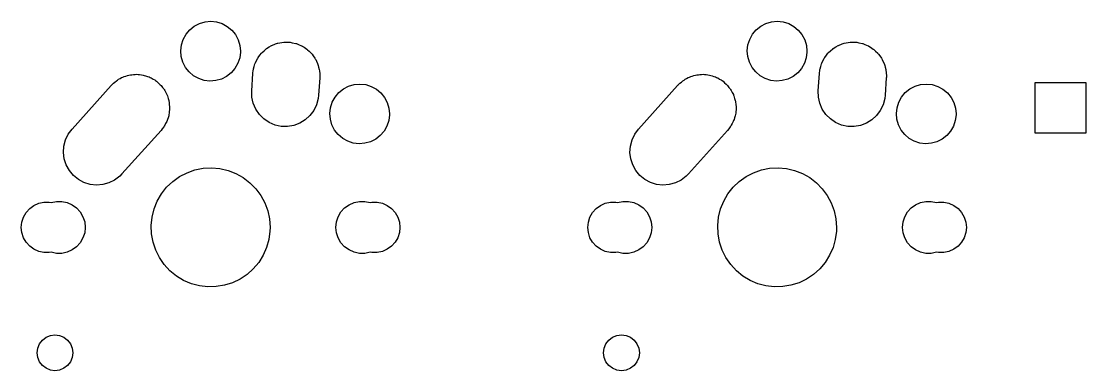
# Model space of a CAD drawing. Extents: x 129 to 207.8, y -113.6 to -28.1.
# Drawn here: x 172.15 to 207.85, y -64.3 to -52.6 of the extents above; entities that cross this region are included whole.
import ezdxf

# ---------------------------------------------------------------- set-up
doc = ezdxf.new("R2010")
doc.units = 0
doc.layers.add('BLACK', color=7, linetype='CONTINUOUS')

msp = doc.modelspace()

# ---------------------------------------------------------------- linework, layer by layer
at = {"layer": 'BLACK', "linetype": 'CONTINUOUS'}
for p, q in [((177.8, -52.8855), (177.952, -52.7632)), ((177.952, -52.7632), (178.125, -52.6728)), ((178.125, -52.6728), (178.313, -52.6177)), ((178.313, -52.6177), (178.507, -52.6)), ((178.507, -52.6), (178.701, -52.6204)), ((178.701, -52.6204), (178.888, -52.6781)), ((178.888, -52.6781), (179.059, -52.771)), ((179.059, -52.771), (179.21, -52.8954)), ((196.8, -52.8855), (196.952, -52.7632)), ((196.952, -52.7632), (197.125, -52.6728)), ((197.125, -52.6728), (197.313, -52.6177)), ((197.313, -52.6177), (197.507, -52.6)), ((197.507, -52.6), (197.701, -52.6204)), ((197.701, -52.6204), (197.888, -52.6781)), ((197.888, -52.6781), (198.059, -52.771)), ((198.059, -52.771), (198.21, -52.8954)), ((177.581, -53.2061), (177.675, -53.035)), ((177.675, -53.035), (177.8, -52.8855)), ((179.21, -52.8954), (179.333, -53.0466)), ((179.333, -53.0466), (179.425, -53.2189)), ((196.581, -53.2061), (196.675, -53.035)), ((196.675, -53.035), (196.8, -52.8855)), ((198.21, -52.8954), (198.333, -53.0466)), ((198.333, -53.0466), (198.425, -53.2189)), ((177.5, -53.586), (177.522, -53.3921)), ((177.522, -53.3921), (177.581, -53.2061)), ((179.425, -53.2189), (179.481, -53.4058)), ((179.481, -53.4058), (179.5, -53.6)), ((180.295, -53.5836), (180.364, -53.5203)), ((180.364, -53.5203), (180.373, -53.5148)), ((180.373, -53.5148), (180.379, -53.5099)), ((180.379, -53.5099), (180.468, -53.4566)), ((180.468, -53.4566), (180.546, -53.4088)), ((180.546, -53.4088), (180.552, -53.4066)), ((180.552, -53.4066), (180.556, -53.4046)), ((180.556, -53.4046), (180.681, -53.3584)), ((180.681, -53.3584), (180.746, -53.3338)), ((180.746, -53.3338), (180.748, -53.3335)), ((180.748, -53.3335), (180.749, -53.3333)), ((180.749, -53.3333), (180.952, -53.2985)), ((180.952, -53.2985), (180.954, -53.2985)), ((180.954, -53.2985), (180.957, -53.298)), ((180.957, -53.298), (181.02, -53.2994)), ((181.02, -53.2994), (181.158, -53.3012)), ((181.158, -53.3012), (181.164, -53.3025)), ((181.164, -53.3025), (181.171, -53.3027)), ((181.171, -53.3027), (181.24, -53.3176)), ((181.24, -53.3176), (181.36, -53.3413)), ((181.36, -53.3413), (181.37, -53.3456)), ((181.37, -53.3456), (181.38, -53.3476)), ((181.38, -53.3476), (181.446, -53.3758)), ((181.446, -53.3758), (181.551, -53.4176)), ((181.551, -53.4176), (181.564, -53.4262)), ((181.564, -53.4262), (181.576, -53.4313)), ((181.576, -53.4313), (181.635, -53.4707)), ((181.635, -53.4707), (181.725, -53.5275)), ((181.725, -53.5275), (181.74, -53.5415)), ((181.74, -53.5415), (181.754, -53.5506)), ((196.5, -53.586), (196.522, -53.3921)), ((196.522, -53.3921), (196.581, -53.2061)), ((198.425, -53.2189), (198.481, -53.4058)), ((198.481, -53.4058), (198.5, -53.6)), ((199.295, -53.5836), (199.364, -53.5203)), ((199.364, -53.5203), (199.373, -53.5148)), ((199.373, -53.5148), (199.379, -53.5099)), ((199.379, -53.5099), (199.468, -53.4566)), ((199.468, -53.4566), (199.546, -53.4088)), ((199.546, -53.4088), (199.552, -53.4066)), ((199.552, -53.4066), (199.556, -53.4046)), ((199.556, -53.4046), (199.681, -53.3584)), ((199.681, -53.3584), (199.746, -53.3338)), ((199.746, -53.3338), (199.748, -53.3335)), ((199.748, -53.3335), (199.749, -53.3333)), ((199.749, -53.3333), (199.952, -53.2985)), ((199.952, -53.2985), (199.954, -53.2985)), ((199.954, -53.2985), (199.957, -53.298)), ((199.957, -53.298), (200.02, -53.2994)), ((200.02, -53.2994), (200.158, -53.3012)), ((200.158, -53.3012), (200.164, -53.3025)), ((200.164, -53.3025), (200.171, -53.3027)), ((200.171, -53.3027), (200.24, -53.3176)), ((200.24, -53.3176), (200.36, -53.3413)), ((200.36, -53.3413), (200.37, -53.3456)), ((200.37, -53.3456), (200.38, -53.3476)), ((200.38, -53.3476), (200.446, -53.3758)), ((200.446, -53.3758), (200.551, -53.4176)), ((200.551, -53.4176), (200.564, -53.4262)), ((200.564, -53.4262), (200.576, -53.4313)), ((200.576, -53.4313), (200.635, -53.4707)), ((200.635, -53.4707), (200.725, -53.5275)), ((200.725, -53.5275), (200.74, -53.5415)), ((200.74, -53.5415), (200.754, -53.5506)), ((177.516, -53.7805), (177.5, -53.586)), ((177.57, -53.9681), (177.516, -53.7805)), ((179.475, -53.8215), (179.414, -54.0067)), ((179.5, -53.6279), (179.475, -53.8215)), ((179.5, -53.6), (179.5, -53.6279)), ((180.039, -53.9164), (180.078, -53.8355)), ((180.078, -53.8355), (180.09, -53.8202)), ((180.09, -53.8202), (180.096, -53.8073)), ((180.096, -53.8073), (180.151, -53.7385)), ((180.151, -53.7385), (180.206, -53.6643)), ((180.206, -53.6643), (180.217, -53.6543)), ((180.217, -53.6543), (180.224, -53.6456)), ((180.224, -53.6456), (180.295, -53.5836)), ((181.754, -53.5506), (181.802, -53.5989)), ((181.802, -53.5989), (181.876, -53.6672)), ((181.876, -53.6672), (181.891, -53.6875)), ((181.891, -53.6875), (181.905, -53.7014)), ((181.905, -53.7014), (181.942, -53.7559)), ((181.942, -53.7559), (181.999, -53.8322)), ((181.999, -53.8322), (182.012, -53.8589)), ((182.012, -53.8589), (182.025, -53.878)), ((182.025, -53.878), (182.051, -53.9362)), ((196.516, -53.7805), (196.5, -53.586)), ((196.57, -53.9681), (196.516, -53.7805)), ((198.475, -53.8215), (198.414, -54.0067)), ((198.5, -53.6279), (198.475, -53.8215)), ((198.5, -53.6), (198.5, -53.6279)), ((199.039, -53.9164), (199.078, -53.8355)), ((199.078, -53.8355), (199.09, -53.8202)), ((199.09, -53.8202), (199.096, -53.8073)), ((199.096, -53.8073), (199.151, -53.7385)), ((199.151, -53.7385), (199.206, -53.6643)), ((199.206, -53.6643), (199.217, -53.6543)), ((199.217, -53.6543), (199.224, -53.6456)), ((199.224, -53.6456), (199.295, -53.5836)), ((200.754, -53.5506), (200.802, -53.5989)), ((200.802, -53.5989), (200.876, -53.6672)), ((200.876, -53.6672), (200.891, -53.6875)), ((200.891, -53.6875), (200.905, -53.7014)), ((200.905, -53.7014), (200.942, -53.7559)), ((200.942, -53.7559), (200.999, -53.8322)), ((200.999, -53.8322), (201.012, -53.8589)), ((201.012, -53.8589), (201.025, -53.878)), ((201.025, -53.878), (201.051, -53.9362)), ((177.659, -54.1417), (177.57, -53.9681)), ((177.781, -54.2947), (177.659, -54.1417)), ((179.317, -54.1764), (179.19, -54.3242)), ((179.414, -54.0067), (179.317, -54.1764)), ((179.917, -54.3435), (179.93, -54.2343)), ((179.93, -54.2343), (179.937, -54.208)), ((179.937, -54.208), (179.94, -54.1861)), ((179.94, -54.1861), (179.963, -54.1113)), ((179.963, -54.1113), (179.985, -54.0278)), ((179.985, -54.0278), (179.995, -54.007)), ((179.995, -54.007), (180.001, -53.9895)), ((180.001, -53.9895), (180.039, -53.9164)), ((182.051, -53.9362), (182.09, -54.0168)), ((182.09, -54.0168), (182.1, -54.0499)), ((182.1, -54.0499), (182.11, -54.0742)), ((182.11, -54.0742), (182.123, -54.1335)), ((182.123, -54.1335), (182.146, -54.215)), ((182.146, -54.215), (182.15, -54.2537)), ((182.15, -54.2537), (182.156, -54.2829)), ((196.659, -54.1417), (196.57, -53.9681)), ((196.781, -54.2947), (196.659, -54.1417)), ((198.317, -54.1764), (198.19, -54.3242)), ((198.414, -54.0067), (198.317, -54.1764)), ((198.917, -54.3435), (198.93, -54.2343)), ((198.93, -54.2343), (198.937, -54.208)), ((198.937, -54.208), (198.94, -54.1861)), ((198.94, -54.1861), (198.963, -54.1113)), ((198.963, -54.1113), (198.985, -54.0278)), ((198.985, -54.0278), (198.995, -54.007)), ((198.995, -54.007), (199.001, -53.9895)), ((199.001, -53.9895), (199.039, -53.9164)), ((201.051, -53.9362), (201.09, -54.0168)), ((201.09, -54.0168), (201.1, -54.0499)), ((201.1, -54.0499), (201.11, -54.0742)), ((201.11, -54.0742), (201.123, -54.1335)), ((201.123, -54.1335), (201.146, -54.215)), ((201.146, -54.215), (201.15, -54.2537)), ((201.15, -54.2537), (201.156, -54.2829)), ((175.289, -54.6338), (175.339, -54.5899)), ((175.339, -54.5899), (175.377, -54.5671)), ((175.377, -54.5671), (175.411, -54.5418)), ((175.411, -54.5418), (175.462, -54.5165)), ((175.462, -54.5165), (175.516, -54.4846)), ((175.516, -54.4846), (175.561, -54.4678)), ((175.561, -54.4678), (175.602, -54.4476)), ((175.602, -54.4476), (175.654, -54.4334)), ((175.654, -54.4334), (175.709, -54.4133)), ((175.709, -54.4133), (175.761, -54.4044)), ((175.761, -54.4044), (175.809, -54.3914)), ((175.809, -54.3914), (175.859, -54.3876)), ((175.859, -54.3876), (175.912, -54.3785)), ((175.912, -54.3785), (175.969, -54.3792)), ((175.969, -54.3792), (176.022, -54.3752)), ((176.022, -54.3752), (176.068, -54.3805)), ((176.068, -54.3805), (176.118, -54.3812)), ((176.118, -54.3812), (176.178, -54.3931)), ((176.178, -54.3931), (176.234, -54.3996)), ((176.234, -54.3996), (176.275, -54.4124)), ((176.275, -54.4124), (176.32, -54.4213)), ((176.32, -54.4213), (176.381, -54.4457)), ((176.381, -54.4457), (176.438, -54.4637)), ((176.438, -54.4637), (176.472, -54.4822)), ((176.472, -54.4822), (176.511, -54.4976)), ((176.511, -54.4976), (176.57, -54.535)), ((176.57, -54.535), (176.626, -54.5651)), ((176.626, -54.5651), (176.653, -54.5875)), ((176.653, -54.5875), (176.685, -54.6075)), ((176.685, -54.6075), (176.74, -54.6582)), ((177.929, -54.4211), (177.781, -54.2947)), ((178.1, -54.5164), (177.929, -54.4211)), ((178.285, -54.5767), (178.1, -54.5164)), ((178.479, -54.5998), (178.285, -54.5767)), ((178.674, -54.5848), (178.479, -54.5998)), ((178.862, -54.5323), (178.674, -54.5848)), ((179.036, -54.4443), (178.862, -54.5323)), ((179.19, -54.3242), (179.036, -54.4443)), ((179.878, -54.9235), (179.917, -54.3435)), ((182.162, -54.4965), (182.122, -55.0765)), ((182.156, -54.2829), (182.158, -54.3408)), ((182.158, -54.3408), (182.165, -54.42)), ((182.163, -54.4789), (182.162, -54.4905)), ((182.162, -54.4905), (182.162, -54.4965)), ((182.165, -54.42), (182.163, -54.4789)), ((194.289, -54.6338), (194.339, -54.5899)), ((194.339, -54.5899), (194.377, -54.5671)), ((194.377, -54.5671), (194.411, -54.5418)), ((194.411, -54.5418), (194.462, -54.5165)), ((194.462, -54.5165), (194.516, -54.4846)), ((194.516, -54.4846), (194.561, -54.4678)), ((194.561, -54.4678), (194.602, -54.4476)), ((194.602, -54.4476), (194.654, -54.4334)), ((194.654, -54.4334), (194.709, -54.4133)), ((194.709, -54.4133), (194.761, -54.4044)), ((194.761, -54.4044), (194.809, -54.3914)), ((194.809, -54.3914), (194.859, -54.3876)), ((194.859, -54.3876), (194.912, -54.3785)), ((194.912, -54.3785), (194.969, -54.3792)), ((194.969, -54.3792), (195.022, -54.3752)), ((195.022, -54.3752), (195.068, -54.3805)), ((195.068, -54.3805), (195.118, -54.3812)), ((195.118, -54.3812), (195.178, -54.3931)), ((195.178, -54.3931), (195.234, -54.3996)), ((195.234, -54.3996), (195.275, -54.4124)), ((195.275, -54.4124), (195.32, -54.4213)), ((195.32, -54.4213), (195.381, -54.4457)), ((195.381, -54.4457), (195.438, -54.4637)), ((195.438, -54.4637), (195.472, -54.4822)), ((195.472, -54.4822), (195.511, -54.4976)), ((195.511, -54.4976), (195.57, -54.535)), ((195.57, -54.535), (195.626, -54.5651)), ((195.626, -54.5651), (195.653, -54.5875)), ((195.653, -54.5875), (195.685, -54.6075)), ((195.685, -54.6075), (195.74, -54.6582)), ((196.929, -54.4211), (196.781, -54.2947)), ((197.1, -54.5164), (196.929, -54.4211)), ((197.285, -54.5767), (197.1, -54.5164)), ((197.479, -54.5998), (197.285, -54.5767)), ((197.674, -54.5848), (197.479, -54.5998)), ((197.862, -54.5323), (197.674, -54.5848)), ((198.036, -54.4443), (197.862, -54.5323)), ((198.19, -54.3242), (198.036, -54.4443)), ((198.878, -54.9235), (198.917, -54.3435)), ((201.162, -54.4965), (201.122, -55.0765)), ((201.156, -54.2829), (201.158, -54.3408)), ((201.158, -54.3408), (201.165, -54.42)), ((201.163, -54.4789), (201.162, -54.4905)), ((201.162, -54.4905), (201.162, -54.4965)), ((201.165, -54.42), (201.163, -54.4789)), ((173.853, -56.2087), (175.163, -54.7487)), ((175.163, -54.7487), (175.178, -54.7332)), ((175.178, -54.7332), (175.184, -54.7256)), ((175.184, -54.7256), (175.195, -54.7155)), ((175.195, -54.7155), (175.24, -54.6706)), ((175.24, -54.6706), (175.289, -54.6338)), ((176.74, -54.6582), (176.791, -54.7003)), ((176.791, -54.7003), (176.812, -54.7246)), ((176.812, -54.7246), (176.836, -54.7472)), ((176.836, -54.7472), (176.884, -54.8109)), ((176.884, -54.8109), (176.928, -54.8644)), ((176.928, -54.8644), (176.942, -54.8887)), ((176.942, -54.8887), (176.959, -54.9122)), ((176.959, -54.9122), (176.997, -54.9879)), ((179.883, -55.1371), (179.878, -54.9235)), ((182.8, -54.9855), (182.952, -54.8632)), ((182.952, -54.8632), (183.125, -54.7728)), ((183.125, -54.7728), (183.313, -54.7177)), ((183.313, -54.7177), (183.507, -54.7)), ((183.507, -54.7), (183.701, -54.7204)), ((183.701, -54.7204), (183.888, -54.7781)), ((183.888, -54.7781), (184.059, -54.871)), ((184.059, -54.871), (184.21, -54.9954)), ((192.853, -56.2087), (194.163, -54.7487)), ((194.163, -54.7487), (194.178, -54.7332)), ((194.178, -54.7332), (194.184, -54.7256)), ((194.184, -54.7256), (194.195, -54.7155)), ((194.195, -54.7155), (194.24, -54.6706)), ((194.24, -54.6706), (194.289, -54.6338)), ((195.74, -54.6582), (195.791, -54.7003)), ((195.791, -54.7003), (195.812, -54.7246)), ((195.812, -54.7246), (195.836, -54.7472)), ((195.836, -54.7472), (195.884, -54.8109)), ((195.884, -54.8109), (195.928, -54.8644)), ((195.928, -54.8644), (195.942, -54.8887)), ((195.942, -54.8887), (195.959, -54.9122)), ((195.959, -54.9122), (195.997, -54.9879)), ((198.883, -55.1371), (198.878, -54.9235)), ((201.8, -54.9855), (201.952, -54.8632)), ((201.952, -54.8632), (202.125, -54.7728)), ((202.125, -54.7728), (202.313, -54.7177)), ((202.313, -54.7177), (202.507, -54.7)), ((202.507, -54.7), (202.701, -54.7204)), ((202.701, -54.7204), (202.888, -54.7781)), ((202.888, -54.7781), (203.059, -54.871)), ((203.059, -54.871), (203.21, -54.9954)), ((206.15, -56.35), (206.15, -54.65)), ((206.15, -54.65), (207.85, -54.65)), ((207.85, -54.65), (207.85, -56.35)), ((176.997, -54.9879), (177.032, -55.0514)), ((177.032, -55.0514), (177.039, -55.0742)), ((177.039, -55.0742), (177.05, -55.0968)), ((177.05, -55.0968), (177.075, -55.1832)), ((177.075, -55.1832), (177.098, -55.2546)), ((177.098, -55.2546), (177.1, -55.2746)), ((177.1, -55.2746), (177.106, -55.295)), ((177.106, -55.295), (177.115, -55.3903)), ((179.929, -55.3458), (179.883, -55.1371)), ((182.11, -55.1857), (182.054, -55.3921)), ((182.122, -55.0765), (182.11, -55.1857)), ((182.522, -55.4921), (182.581, -55.3061)), ((182.581, -55.3061), (182.675, -55.135)), ((182.675, -55.135), (182.8, -54.9855)), ((184.21, -54.9954), (184.333, -55.1466)), ((184.333, -55.1466), (184.425, -55.3189)), ((184.425, -55.3189), (184.481, -55.5058)), ((195.997, -54.9879), (196.032, -55.0514)), ((196.032, -55.0514), (196.039, -55.0742)), ((196.039, -55.0742), (196.05, -55.0968)), ((196.05, -55.0968), (196.075, -55.1832)), ((196.075, -55.1832), (196.098, -55.2546)), ((196.098, -55.2546), (196.1, -55.2746)), ((196.1, -55.2746), (196.106, -55.295)), ((196.106, -55.295), (196.115, -55.3903)), ((198.929, -55.3458), (198.883, -55.1371)), ((201.11, -55.1857), (201.054, -55.3921)), ((201.122, -55.0765), (201.11, -55.1857)), ((201.522, -55.4921), (201.581, -55.3061)), ((201.581, -55.3061), (201.675, -55.135)), ((201.675, -55.135), (201.8, -54.9855)), ((203.21, -54.9954), (203.333, -55.1466)), ((203.333, -55.1466), (203.425, -55.3189)), ((203.425, -55.3189), (203.481, -55.5058)), ((177.111, -55.6799), (177.1, -55.7194)), ((177.114, -55.6219), (177.111, -55.6799)), ((177.123, -55.5589), (177.114, -55.6219)), ((177.115, -55.3903), (177.124, -55.4666)), ((177.124, -55.4666), (177.123, -55.4829)), ((177.123, -55.4829), (177.125, -55.5)), ((177.125, -55.5), (177.123, -55.5589)), ((180.014, -55.542), (179.929, -55.3458)), ((180.134, -55.7186), (180.014, -55.542)), ((181.961, -55.5845), (181.833, -55.7557)), ((182.054, -55.3921), (181.961, -55.5845)), ((182.5, -55.686), (182.522, -55.4921)), ((182.516, -55.8805), (182.5, -55.686)), ((184.481, -55.5058), (184.5, -55.7)), ((196.111, -55.6799), (196.1, -55.7194)), ((196.114, -55.6219), (196.111, -55.6799)), ((196.123, -55.5589), (196.114, -55.6219)), ((196.115, -55.3903), (196.124, -55.4666)), ((196.124, -55.4666), (196.123, -55.4829)), ((196.123, -55.4829), (196.125, -55.5)), ((196.125, -55.5), (196.123, -55.5589)), ((199.014, -55.542), (198.929, -55.3458)), ((199.134, -55.7186), (199.014, -55.542)), ((200.961, -55.5845), (200.833, -55.7557)), ((201.054, -55.3921), (200.961, -55.5845)), ((201.5, -55.686), (201.522, -55.4921)), ((201.516, -55.8805), (201.5, -55.686)), ((203.481, -55.5058), (203.5, -55.7)), ((176.992, -56.0209), (176.964, -56.0794)), ((177.028, -55.9576), (176.992, -56.0209)), ((177.04, -55.9201), (177.028, -55.9576)), ((177.056, -55.8866), (177.04, -55.9201)), ((177.072, -55.8271), (177.056, -55.8866)), ((177.094, -55.7626), (177.072, -55.8271)), ((177.1, -55.7194), (177.094, -55.7626)), ((180.286, -55.8693), (180.134, -55.7186)), ((180.463, -55.9887), (180.286, -55.8693)), ((180.66, -56.0723), (180.463, -55.9887)), ((181.493, -56.0111), (181.293, -56.0862)), ((181.675, -55.8996), (181.493, -56.0111)), ((181.833, -55.7557), (181.675, -55.8996)), ((182.57, -56.0681), (182.516, -55.8805)), ((184.475, -55.9215), (184.414, -56.1067)), ((184.5, -55.7279), (184.475, -55.9215)), ((184.5, -55.7), (184.5, -55.7279)), ((195.992, -56.0209), (195.964, -56.0794)), ((196.028, -55.9576), (195.992, -56.0209)), ((196.04, -55.9201), (196.028, -55.9576)), ((196.056, -55.8866), (196.04, -55.9201)), ((196.072, -55.8271), (196.056, -55.8866)), ((196.094, -55.7626), (196.072, -55.8271)), ((196.1, -55.7194), (196.094, -55.7626)), ((199.286, -55.8693), (199.134, -55.7186)), ((199.463, -55.9887), (199.286, -55.8693)), ((199.66, -56.0723), (199.463, -55.9887)), ((200.493, -56.0111), (200.293, -56.0862)), ((200.675, -55.8996), (200.493, -56.0111)), ((200.833, -55.7557), (200.675, -55.8996)), ((201.57, -56.0681), (201.516, -55.8805)), ((203.475, -55.9215), (203.414, -56.1067)), ((203.5, -55.7279), (203.475, -55.9215)), ((203.5, -55.7), (203.5, -55.7279)), ((173.634, -56.5734), (173.726, -56.3806)), ((173.726, -56.3806), (173.853, -56.2087)), ((176.837, -56.2513), (175.527, -57.7113)), ((176.878, -56.1966), (176.837, -56.2513)), ((176.927, -56.1372), (176.878, -56.1966)), ((176.944, -56.1063), (176.927, -56.1372)), ((176.964, -56.0794), (176.944, -56.1063)), ((180.869, -56.1173), (180.66, -56.0723)), ((181.082, -56.122), (180.869, -56.1173)), ((181.293, -56.0862), (181.082, -56.122)), ((182.659, -56.2417), (182.57, -56.0681)), ((182.781, -56.3947), (182.659, -56.2417)), ((182.929, -56.5211), (182.781, -56.3947)), ((184.317, -56.2764), (184.19, -56.4242)), ((184.414, -56.1067), (184.317, -56.2764)), ((192.634, -56.5734), (192.726, -56.3806)), ((192.726, -56.3806), (192.853, -56.2087)), ((195.837, -56.2513), (194.527, -57.7113)), ((195.878, -56.1966), (195.837, -56.2513)), ((195.927, -56.1372), (195.878, -56.1966)), ((195.944, -56.1063), (195.927, -56.1372)), ((195.964, -56.0794), (195.944, -56.1063)), ((199.869, -56.1173), (199.66, -56.0723)), ((200.082, -56.122), (199.869, -56.1173)), ((200.293, -56.0862), (200.082, -56.122)), ((201.659, -56.2417), (201.57, -56.0681)), ((201.781, -56.3947), (201.659, -56.2417)), ((201.929, -56.5211), (201.781, -56.3947)), ((203.317, -56.2764), (203.19, -56.4242)), ((203.414, -56.1067), (203.317, -56.2764)), ((207.85, -56.35), (206.15, -56.35)), ((173.579, -56.7801), (173.634, -56.5734)), ((183.1, -56.6164), (182.929, -56.5211)), ((183.285, -56.6767), (183.1, -56.6164)), ((183.479, -56.6998), (183.285, -56.6767)), ((183.674, -56.6848), (183.479, -56.6998)), ((183.862, -56.6323), (183.674, -56.6848)), ((184.036, -56.5443), (183.862, -56.6323)), ((184.19, -56.4242), (184.036, -56.5443)), ((192.579, -56.7801), (192.634, -56.5734)), ((202.1, -56.6164), (201.929, -56.5211)), ((202.285, -56.6767), (202.1, -56.6164)), ((202.479, -56.6998), (202.285, -56.6767)), ((202.674, -56.6848), (202.479, -56.6998)), ((202.862, -56.6323), (202.674, -56.6848)), ((203.036, -56.5443), (202.862, -56.6323)), ((203.19, -56.4242), (203.036, -56.5443)), ((173.565, -56.9934), (173.579, -56.7801)), ((173.592, -57.2054), (173.565, -56.9934)), ((192.565, -56.9934), (192.579, -56.7801)), ((192.592, -57.2054), (192.565, -56.9934)), ((173.658, -57.4086), (173.592, -57.2054)), ((173.762, -57.5956), (173.658, -57.4086)), ((192.658, -57.4086), (192.592, -57.2054)), ((192.762, -57.5956), (192.658, -57.4086)), ((173.899, -57.7597), (173.762, -57.5956)), ((174.064, -57.8949), (173.899, -57.7597)), ((175.45, -57.7894), (175.279, -57.9182)), ((175.527, -57.7113), (175.45, -57.7894)), ((177.229, -57.9637), (177.458, -57.7999)), ((177.458, -57.7999), (177.708, -57.6701)), ((177.708, -57.6701), (177.974, -57.5768)), ((177.974, -57.5768), (178.25, -57.5218)), ((178.25, -57.5218), (178.531, -57.5063)), ((178.531, -57.5063), (178.812, -57.5306)), ((178.812, -57.5306), (179.086, -57.5942)), ((179.086, -57.5942), (179.349, -57.6959)), ((179.349, -57.6959), (179.595, -57.8335)), ((179.595, -57.8335), (179.819, -58.0044)), ((192.899, -57.7597), (192.762, -57.5956)), ((193.064, -57.8949), (192.899, -57.7597)), ((194.45, -57.7894), (194.279, -57.9182)), ((194.527, -57.7113), (194.45, -57.7894)), ((196.229, -57.9637), (196.458, -57.7999)), ((196.458, -57.7999), (196.708, -57.6701)), ((196.708, -57.6701), (196.974, -57.5768)), ((196.974, -57.5768), (197.25, -57.5218)), ((197.25, -57.5218), (197.531, -57.5063)), ((197.531, -57.5063), (197.812, -57.5306)), ((197.812, -57.5306), (198.086, -57.5942)), ((198.086, -57.5942), (198.349, -57.6959)), ((198.349, -57.6959), (198.595, -57.8335)), ((198.595, -57.8335), (198.819, -58.0044)), ((174.252, -57.9963), (174.064, -57.8949)), ((174.456, -58.0604), (174.252, -57.9963)), ((174.668, -58.0848), (174.456, -58.0604)), ((174.881, -58.0686), (174.668, -58.0848)), ((175.088, -58.0124), (174.881, -58.0686)), ((175.279, -57.9182), (175.088, -58.0124)), ((176.851, -58.3793), (177.025, -58.1581)), ((177.025, -58.1581), (177.229, -57.9637)), ((179.819, -58.0044), (180.016, -58.2051)), ((193.252, -57.9963), (193.064, -57.8949)), ((193.456, -58.0604), (193.252, -57.9963)), ((193.668, -58.0848), (193.456, -58.0604)), ((193.881, -58.0686), (193.668, -58.0848)), ((194.088, -58.0124), (193.881, -58.0686)), ((194.279, -57.9182), (194.088, -58.0124)), ((195.851, -58.3793), (196.025, -58.1581)), ((196.025, -58.1581), (196.229, -57.9637)), ((198.819, -58.0044), (199.016, -58.2051)), ((176.709, -58.6228), (176.851, -58.3793)), ((180.016, -58.2051), (180.184, -58.4316)), ((180.184, -58.4316), (180.317, -58.6795)), ((195.709, -58.6228), (195.851, -58.3793)), ((199.016, -58.2051), (199.184, -58.4316)), ((199.184, -58.4316), (199.317, -58.6795)), ((172.312, -59.0004), (172.431, -58.8683)), ((172.431, -58.8683), (172.575, -58.7639)), ((172.575, -58.7639), (172.737, -58.6916)), ((172.737, -58.6916), (172.911, -58.6547)), ((172.911, -58.6547), (173.089, -58.6547)), ((173.089, -58.6547), (173.15, -58.6677)), ((173.15, -58.6677), (173.329, -58.6298)), ((173.329, -58.6298), (173.511, -58.6298)), ((173.511, -58.6298), (173.69, -58.6678)), ((173.69, -58.6678), (173.857, -58.7422)), ((173.857, -58.7422), (174.005, -58.8497)), ((174.005, -58.8497), (174.128, -58.9857)), ((176.536, -59.1572), (176.604, -58.8839)), ((176.604, -58.8839), (176.709, -58.6228)), ((180.317, -58.6795), (180.415, -58.9437)), ((182.872, -58.9857), (182.995, -58.8497)), ((182.995, -58.8497), (183.142, -58.7422)), ((183.142, -58.7422), (183.31, -58.6678)), ((183.31, -58.6678), (183.489, -58.6298)), ((183.489, -58.6298), (183.671, -58.6298)), ((183.671, -58.6298), (183.85, -58.6677)), ((183.85, -58.6677), (183.911, -58.6547)), ((183.911, -58.6547), (184.089, -58.6547)), ((184.089, -58.6547), (184.263, -58.6916)), ((184.263, -58.6916), (184.425, -58.7639)), ((184.425, -58.7639), (184.569, -58.8683)), ((184.569, -58.8683), (184.688, -59.0004)), ((191.312, -59.0004), (191.431, -58.8683)), ((191.431, -58.8683), (191.575, -58.7639)), ((191.575, -58.7639), (191.737, -58.6916)), ((191.737, -58.6916), (191.911, -58.6547)), ((191.911, -58.6547), (192.089, -58.6547)), ((192.089, -58.6547), (192.15, -58.6677)), ((192.15, -58.6677), (192.329, -58.6298)), ((192.329, -58.6298), (192.511, -58.6298)), ((192.511, -58.6298), (192.69, -58.6678)), ((192.69, -58.6678), (192.857, -58.7422)), ((192.857, -58.7422), (193.005, -58.8497)), ((193.005, -58.8497), (193.128, -58.9857)), ((195.536, -59.1572), (195.604, -58.8839)), ((195.604, -58.8839), (195.709, -58.6228)), ((199.317, -58.6795), (199.415, -58.9437)), ((201.872, -58.9857), (201.995, -58.8497)), ((201.995, -58.8497), (202.142, -58.7422)), ((202.142, -58.7422), (202.31, -58.6678)), ((202.31, -58.6678), (202.489, -58.6298)), ((202.489, -58.6298), (202.671, -58.6298)), ((202.671, -58.6298), (202.85, -58.6677)), ((202.85, -58.6677), (202.911, -58.6547)), ((202.911, -58.6547), (203.089, -58.6547)), ((203.089, -58.6547), (203.263, -58.6916)), ((203.263, -58.6916), (203.425, -58.7639)), ((203.425, -58.7639), (203.569, -58.8683)), ((203.569, -58.8683), (203.688, -59.0004)), ((172.169, -59.3233), (172.223, -59.1543)), ((172.223, -59.1543), (172.312, -59.0004)), ((174.128, -58.9857), (174.219, -59.1441)), ((174.219, -59.1441), (174.276, -59.3181)), ((176.507, -59.4374), (176.536, -59.1572)), ((180.415, -58.9437), (180.474, -59.2191)), ((180.474, -59.2191), (180.494, -59.5)), ((182.724, -59.3181), (182.781, -59.1441)), ((182.781, -59.1441), (182.872, -58.9857)), ((184.688, -59.0004), (184.777, -59.1543)), ((184.777, -59.1543), (184.831, -59.3233)), ((191.169, -59.3233), (191.223, -59.1543)), ((191.223, -59.1543), (191.312, -59.0004)), ((193.128, -58.9857), (193.219, -59.1441)), ((193.219, -59.1441), (193.276, -59.3181)), ((195.507, -59.4374), (195.536, -59.1572)), ((199.415, -58.9437), (199.474, -59.2191)), ((199.474, -59.2191), (199.494, -59.5)), ((201.724, -59.3181), (201.781, -59.1441)), ((201.781, -59.1441), (201.872, -58.9857)), ((203.688, -59.0004), (203.777, -59.1543)), ((203.777, -59.1543), (203.831, -59.3233)), ((172.15, -59.5), (172.169, -59.3233)), ((172.169, -59.6767), (172.15, -59.5)), ((174.276, -59.3181), (174.295, -59.5)), ((174.295, -59.5), (174.276, -59.6819)), ((176.518, -59.7188), (176.507, -59.4374)), ((180.494, -59.5), (180.49, -59.6252)), ((182.705, -59.5), (182.724, -59.3181)), ((182.724, -59.6819), (182.705, -59.5)), ((184.831, -59.3233), (184.85, -59.5)), ((184.85, -59.5), (184.831, -59.6767)), ((191.15, -59.5), (191.169, -59.3233)), ((191.169, -59.6767), (191.15, -59.5)), ((193.276, -59.3181), (193.295, -59.5)), ((193.295, -59.5), (193.276, -59.6819)), ((195.518, -59.7188), (195.507, -59.4374)), ((199.494, -59.5), (199.49, -59.6252)), ((201.705, -59.5), (201.724, -59.3181)), ((201.724, -59.6819), (201.705, -59.5)), ((203.831, -59.3233), (203.85, -59.5)), ((203.85, -59.5), (203.831, -59.6767)), ((172.223, -59.8457), (172.169, -59.6767)), ((172.312, -59.9996), (172.223, -59.8457)), ((174.219, -59.8559), (174.128, -60.0143)), ((174.276, -59.6819), (174.219, -59.8559)), ((176.569, -59.9959), (176.518, -59.7188)), ((180.452, -59.9043), (180.376, -60.1754)), ((180.49, -59.6252), (180.452, -59.9043)), ((182.781, -59.8559), (182.724, -59.6819)), ((182.872, -60.0143), (182.781, -59.8559)), ((184.777, -59.8457), (184.688, -59.9996)), ((184.831, -59.6767), (184.777, -59.8457)), ((191.223, -59.8457), (191.169, -59.6767)), ((191.312, -59.9996), (191.223, -59.8457)), ((193.219, -59.8559), (193.128, -60.0143)), ((193.276, -59.6819), (193.219, -59.8559)), ((195.569, -59.9959), (195.518, -59.7188)), ((199.452, -59.9043), (199.376, -60.1754)), ((199.49, -59.6252), (199.452, -59.9043)), ((201.781, -59.8559), (201.724, -59.6819)), ((201.872, -60.0143), (201.781, -59.8559)), ((203.777, -59.8457), (203.688, -59.9996)), ((203.831, -59.6767), (203.777, -59.8457)), ((172.431, -60.1317), (172.312, -59.9996)), ((172.575, -60.2361), (172.431, -60.1317)), ((172.737, -60.3084), (172.575, -60.2361)), ((172.911, -60.3453), (172.737, -60.3084)), ((173.15, -60.3323), (173.089, -60.3453)), ((173.329, -60.3702), (173.15, -60.3323)), ((173.69, -60.3322), (173.511, -60.3702)), ((173.857, -60.2578), (173.69, -60.3322)), ((174.005, -60.1503), (173.857, -60.2578)), ((174.128, -60.0143), (174.005, -60.1503)), ((176.658, -60.263), (176.569, -59.9959)), ((176.784, -60.515), (176.658, -60.263)), ((180.376, -60.1754), (180.262, -60.433)), ((182.995, -60.1503), (182.872, -60.0143)), ((183.142, -60.2578), (182.995, -60.1503)), ((183.31, -60.3322), (183.142, -60.2578)), ((183.489, -60.3702), (183.31, -60.3322)), ((183.85, -60.3323), (183.671, -60.3702)), ((183.911, -60.3453), (183.85, -60.3323)), ((184.263, -60.3084), (184.089, -60.3453)), ((184.425, -60.2361), (184.263, -60.3084)), ((184.569, -60.1317), (184.425, -60.2361)), ((184.688, -59.9996), (184.569, -60.1317)), ((191.431, -60.1317), (191.312, -59.9996)), ((191.575, -60.2361), (191.431, -60.1317)), ((191.737, -60.3084), (191.575, -60.2361)), ((191.911, -60.3453), (191.737, -60.3084)), ((192.15, -60.3323), (192.089, -60.3453)), ((192.329, -60.3702), (192.15, -60.3323)), ((192.69, -60.3322), (192.511, -60.3702)), ((192.857, -60.2578), (192.69, -60.3322)), ((193.005, -60.1503), (192.857, -60.2578)), ((193.128, -60.0143), (193.005, -60.1503)), ((195.658, -60.263), (195.569, -59.9959)), ((195.784, -60.515), (195.658, -60.263)), ((199.376, -60.1754), (199.262, -60.433)), ((201.995, -60.1503), (201.872, -60.0143)), ((202.142, -60.2578), (201.995, -60.1503)), ((202.31, -60.3322), (202.142, -60.2578)), ((202.489, -60.3702), (202.31, -60.3322)), ((202.85, -60.3323), (202.671, -60.3702)), ((202.911, -60.3453), (202.85, -60.3323)), ((203.263, -60.3084), (203.089, -60.3453)), ((203.425, -60.2361), (203.263, -60.3084)), ((203.569, -60.1317), (203.425, -60.2361)), ((203.688, -59.9996), (203.569, -60.1317)), ((173.089, -60.3453), (172.911, -60.3453)), ((173.511, -60.3702), (173.329, -60.3702)), ((176.944, -60.7467), (176.784, -60.515)), ((180.113, -60.672), (179.932, -60.8876)), ((180.262, -60.433), (180.113, -60.672)), ((183.671, -60.3702), (183.489, -60.3702)), ((184.089, -60.3453), (183.911, -60.3453)), ((192.089, -60.3453), (191.911, -60.3453)), ((192.511, -60.3702), (192.329, -60.3702)), ((195.944, -60.7467), (195.784, -60.515)), ((199.113, -60.672), (198.932, -60.8876)), ((199.262, -60.433), (199.113, -60.672)), ((202.671, -60.3702), (202.489, -60.3702)), ((203.089, -60.3453), (202.911, -60.3453)), ((177.135, -60.9535), (176.944, -60.7467)), ((177.353, -61.1313), (177.135, -60.9535)), ((179.932, -60.8876), (179.722, -61.0755)), ((196.135, -60.9535), (195.944, -60.7467)), ((196.353, -61.1313), (196.135, -60.9535)), ((198.932, -60.8876), (198.722, -61.0755)), ((177.595, -61.2766), (177.353, -61.1313)), ((177.854, -61.3864), (177.595, -61.2766)), ((178.126, -61.4586), (177.854, -61.3864)), ((179.234, -61.3539), (178.965, -61.4388)), ((179.488, -61.232), (179.234, -61.3539)), ((179.722, -61.0755), (179.488, -61.232)), ((196.595, -61.2766), (196.353, -61.1313)), ((196.854, -61.3864), (196.595, -61.2766)), ((197.126, -61.4586), (196.854, -61.3864)), ((198.234, -61.3539), (197.965, -61.4388)), ((198.488, -61.232), (198.234, -61.3539)), ((198.722, -61.0755), (198.488, -61.232)), ((178.406, -61.4917), (178.126, -61.4586)), ((178.688, -61.4851), (178.406, -61.4917)), ((178.965, -61.4388), (178.688, -61.4851)), ((197.406, -61.4917), (197.126, -61.4586)), ((197.688, -61.4851), (197.406, -61.4917)), ((197.965, -61.4388), (197.688, -61.4851)), ((172.856, -63.2757), (172.98, -63.1804)), ((172.98, -63.1804), (173.125, -63.1204)), ((173.125, -63.1204), (173.28, -63.1)), ((173.28, -63.1), (173.435, -63.1204)), ((173.435, -63.1204), (173.58, -63.1804)), ((173.58, -63.1804), (173.704, -63.2757)), ((191.856, -63.2757), (191.98, -63.1804)), ((191.98, -63.1804), (192.125, -63.1204)), ((192.125, -63.1204), (192.28, -63.1)), ((192.28, -63.1), (192.435, -63.1204)), ((192.435, -63.1204), (192.58, -63.1804)), ((192.58, -63.1804), (192.704, -63.2757)), ((172.68, -63.7), (172.7, -63.5447)), ((172.7, -63.5447), (172.76, -63.4)), ((172.76, -63.4), (172.856, -63.2757)), ((173.704, -63.2757), (173.8, -63.4)), ((173.8, -63.4), (173.86, -63.5447)), ((173.86, -63.5447), (173.88, -63.7)), ((191.68, -63.7), (191.7, -63.5447)), ((191.7, -63.5447), (191.76, -63.4)), ((191.76, -63.4), (191.856, -63.2757)), ((192.704, -63.2757), (192.8, -63.4)), ((192.8, -63.4), (192.86, -63.5447)), ((192.86, -63.5447), (192.88, -63.7)), ((172.7, -63.8553), (172.68, -63.7)), ((172.76, -64), (172.7, -63.8553)), ((173.86, -63.8553), (173.8, -64)), ((173.88, -63.7), (173.86, -63.8553)), ((191.7, -63.8553), (191.68, -63.7)), ((191.76, -64), (191.7, -63.8553)), ((192.86, -63.8553), (192.8, -64)), ((192.88, -63.7), (192.86, -63.8553)), ((172.856, -64.1243), (172.76, -64)), ((172.98, -64.2196), (172.856, -64.1243)), ((173.125, -64.2796), (172.98, -64.2196)), ((173.58, -64.2196), (173.435, -64.2796)), ((173.704, -64.1243), (173.58, -64.2196)), ((173.8, -64), (173.704, -64.1243)), ((191.856, -64.1243), (191.76, -64)), ((191.98, -64.2196), (191.856, -64.1243)), ((192.125, -64.2796), (191.98, -64.2196)), ((192.58, -64.2196), (192.435, -64.2796)), ((192.704, -64.1243), (192.58, -64.2196)), ((192.8, -64), (192.704, -64.1243)), ((173.28, -64.3), (173.125, -64.2796)), ((173.435, -64.2796), (173.28, -64.3)), ((192.28, -64.3), (192.125, -64.2796)), ((192.435, -64.2796), (192.28, -64.3))]:
    msp.add_line(p, q, dxfattribs=at)

doc.saveas('drawing.dxf')
